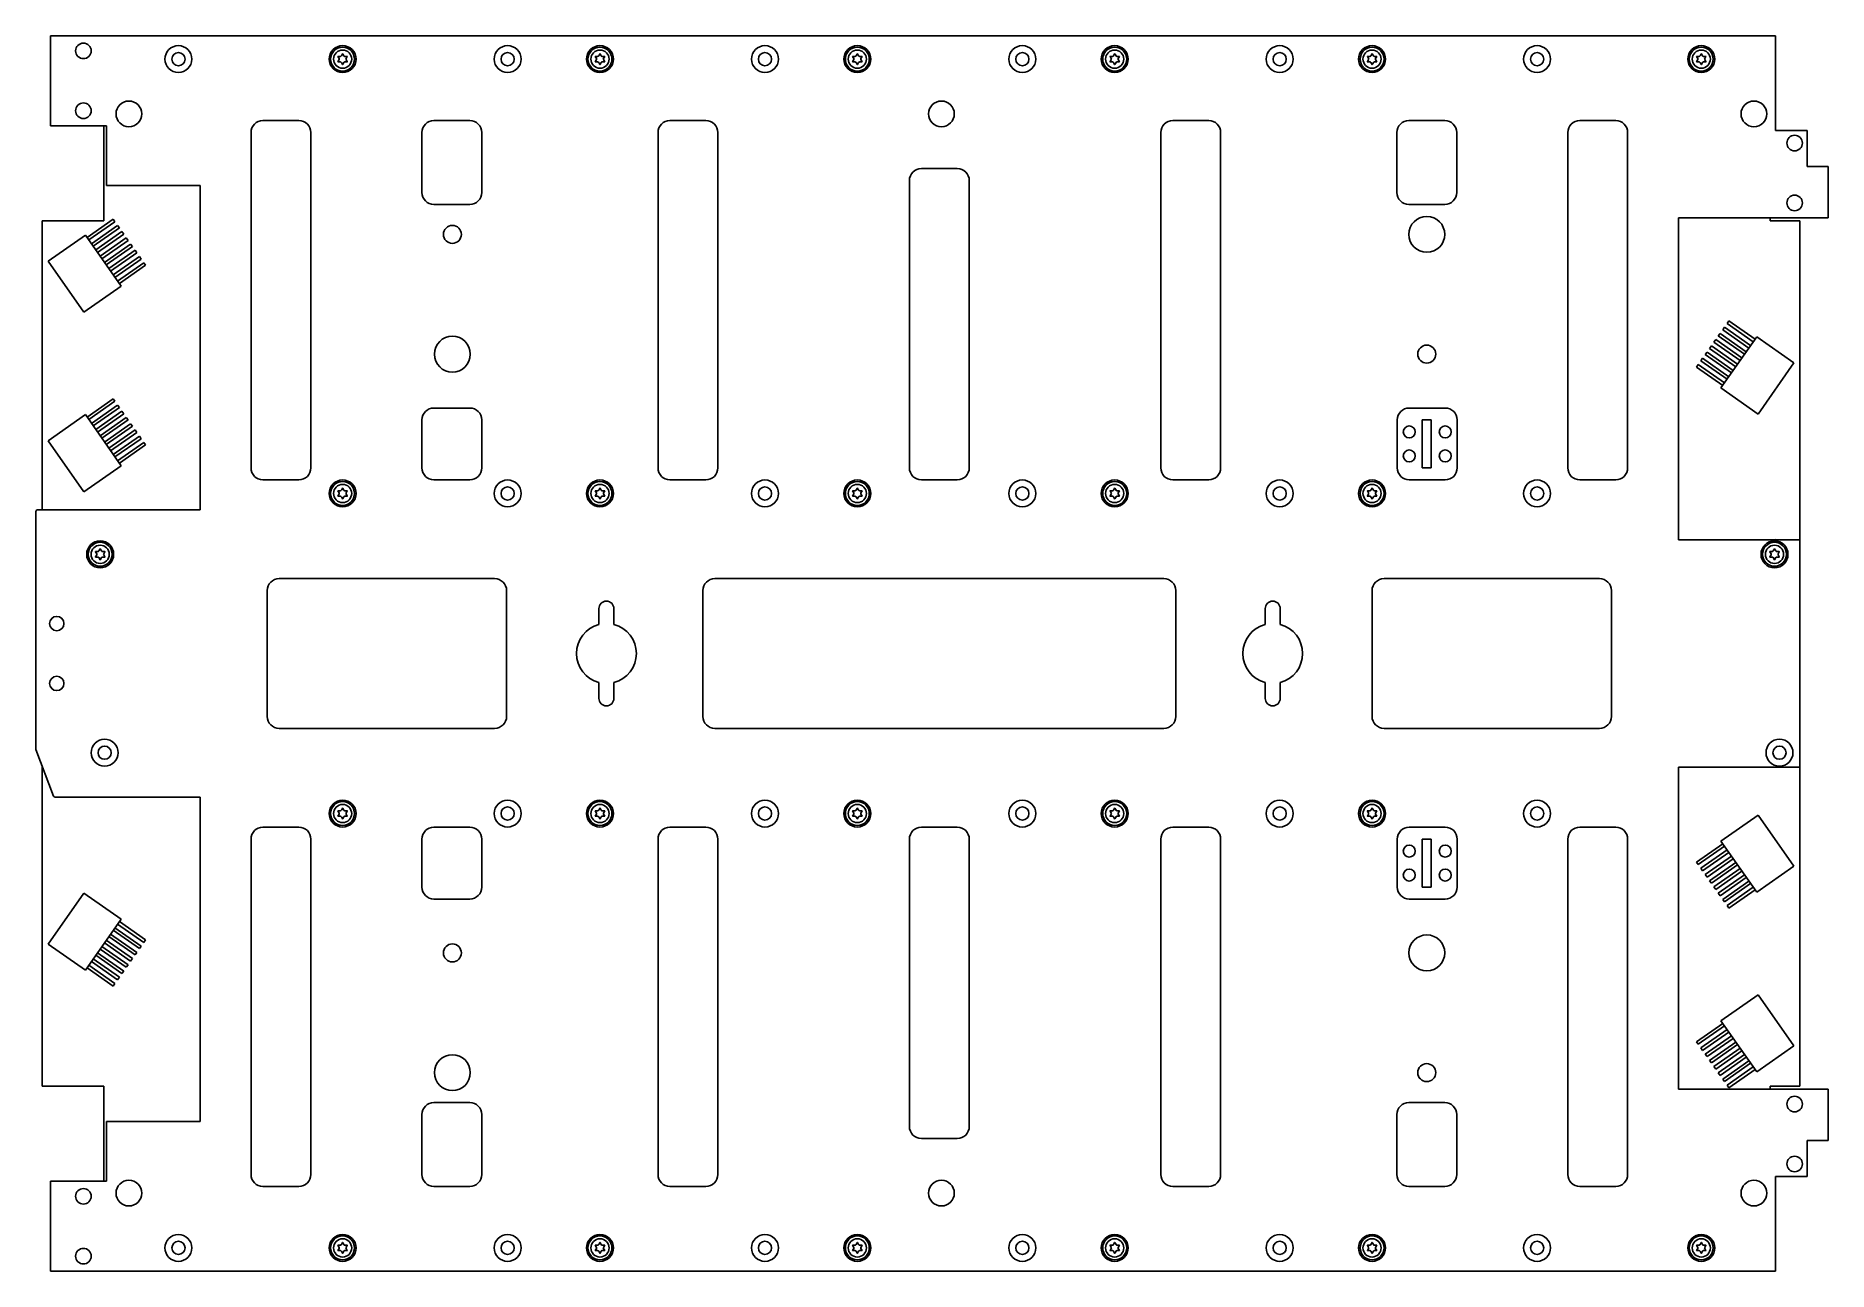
# Model space of a CAD drawing. Header units: millimetres. Extents: x -151 to 148, y -103 to 103.
import ezdxf

# ---------------------------------------------------------------- set-up
doc = ezdxf.new("R2010")
doc.units = ezdxf.units.MM

msp = doc.modelspace()

# ---------------------------------------------------------------- linework, layer by layer
at = {"color": 7, "linetype": 'Continuous', "lineweight": 25}
for p, q in [((-148.5, 88.15), (-148.5, 103.15)), ((-148.5, 103.15), (139.7, 103.15)), ((-139.61, 103.15), (-139.61, 103.15)), ((-139.61, 103.15), (138.79, 103.15)), ((138.79, 103.15), (138.79, 103.15)), ((139.7, 103.15), (139.7, 87.35)), ((-100.48, 99.7), (-100.28, 99.36)), ((-100.28, 99.18), (-100.48, 98.84)), ((-100.07, 99.73), (-100.47, 99.73)), ((-99.71, 100.17), (-99.91, 99.82)), ((-99.48, 99.82), (-99.68, 100.17)), ((-98.93, 99.73), (-99.33, 99.73)), ((-99.11, 99.36), (-98.91, 99.7)), ((-98.91, 98.84), (-99.11, 99.18)), ((-57.48, 99.7), (-57.28, 99.36)), ((-57.28, 99.18), (-57.48, 98.84)), ((-57.07, 99.73), (-57.47, 99.73)), ((-56.71, 100.17), (-56.91, 99.82)), ((-56.48, 99.82), (-56.68, 100.17)), ((-55.93, 99.73), (-56.33, 99.73)), ((-56.11, 99.36), (-55.91, 99.7)), ((-55.91, 98.84), (-56.11, 99.18)), ((-14.48, 99.7), (-14.28, 99.36)), ((-14.28, 99.18), (-14.48, 98.84)), ((-14.07, 99.73), (-14.47, 99.73)), ((-13.71, 100.17), (-13.91, 99.82)), ((-13.48, 99.82), (-13.68, 100.17)), ((-12.93, 99.73), (-13.33, 99.73)), ((-13.11, 99.36), (-12.91, 99.7)), ((-12.91, 98.84), (-13.11, 99.18)), ((28.52, 99.7), (28.72, 99.36)), ((28.72, 99.18), (28.52, 98.84)), ((28.93, 99.73), (28.53, 99.73)), ((29.29, 100.17), (29.09, 99.82)), ((29.52, 99.82), (29.32, 100.17)), ((30.07, 99.73), (29.67, 99.73)), ((29.89, 99.36), (30.09, 99.7)), ((30.09, 98.84), (29.89, 99.18)), ((71.52, 99.7), (71.72, 99.36)), ((71.72, 99.18), (71.52, 98.84)), ((71.93, 99.73), (71.53, 99.73)), ((72.29, 100.17), (72.09, 99.82)), ((72.52, 99.82), (72.32, 100.17)), ((73.07, 99.73), (72.67, 99.73)), ((72.89, 99.36), (73.09, 99.7)), ((73.09, 98.84), (72.89, 99.18)), ((126.52, 99.7), (126.72, 99.36)), ((126.72, 99.18), (126.52, 98.84)), ((126.93, 99.73), (126.53, 99.73)), ((127.29, 100.17), (127.09, 99.82)), ((127.52, 99.82), (127.32, 100.17)), ((128.07, 99.73), (127.67, 99.73)), ((127.89, 99.36), (128.09, 99.7)), ((128.09, 98.84), (127.89, 99.18)), ((-100.47, 98.81), (-100.07, 98.81)), ((-99.91, 98.72), (-99.71, 98.37)), ((-99.68, 98.37), (-99.48, 98.72)), ((-99.33, 98.81), (-98.93, 98.81)), ((-57.47, 98.81), (-57.07, 98.81)), ((-56.91, 98.72), (-56.71, 98.37)), ((-56.68, 98.37), (-56.48, 98.72)), ((-56.33, 98.81), (-55.93, 98.81)), ((-14.47, 98.81), (-14.07, 98.81)), ((-13.91, 98.72), (-13.71, 98.37)), ((-13.68, 98.37), (-13.48, 98.72)), ((-13.33, 98.81), (-12.93, 98.81)), ((28.53, 98.81), (28.93, 98.81)), ((29.09, 98.72), (29.29, 98.37)), ((29.32, 98.37), (29.52, 98.72)), ((29.67, 98.81), (30.07, 98.81)), ((71.53, 98.81), (71.93, 98.81)), ((72.09, 98.72), (72.29, 98.37)), ((72.32, 98.37), (72.52, 98.72)), ((72.67, 98.81), (73.07, 98.81)), ((126.53, 98.81), (126.93, 98.81)), ((127.09, 98.72), (127.29, 98.37)), ((127.32, 98.37), (127.52, 98.72)), ((127.67, 98.81), (128.07, 98.81)), ((-139.16, 88.15), (-148.5, 88.15)), ((-139.61, 72.25), (-139.61, 88.15)), ((-139.16, 78.15), (-139.16, 88.15)), ((-115, 87), (-115, 31)), ((-107, 89), (-113, 89)), ((-105, 31), (-105, 87)), ((-86.44, 87), (-86.44, 77)), ((-78.44, 89), (-84.44, 89)), ((-76.44, 77), (-76.44, 87)), ((-47, 31), (-47, 87)), ((-45, 89), (-39, 89)), ((-37, 87), (-37, 31)), ((37, 87), (37, 31)), ((45, 89), (39, 89)), ((47, 31), (47, 87)), ((76.44, 77), (76.44, 87)), ((78.44, 89), (84.44, 89)), ((86.44, 87), (86.44, 77)), ((105, 31), (105, 87)), ((107, 89), (113, 89)), ((115, 87), (115, 31)), ((139.7, 87.35), (145, 87.35)), ((145, 87.35), (145, 81.35)), ((3, 81), (-3, 81)), ((145, 81.35), (148.5, 81.35)), ((148.5, 72.75), (148.5, 81.35)), ((-123.5, 78.15), (-139.16, 78.15)), ((-123.5, 24), (-123.5, 78.15)), ((-5, 79), (-5, 31)), ((5, 31), (5, 79)), ((-84.44, 75), (-78.44, 75)), ((84.44, 75), (78.44, 75)), ((-149.91, 24), (-149.91, 72.25)), ((-149.91, 72.25), (-139.61, 72.25)), ((-138.02, 72.54), (-142.4, 69.48)), ((-142.1, 69.06), (-137.73, 72.12)), ((-137.73, 72.12), (-138.02, 72.54)), ((123.5, 72.75), (148.5, 72.75)), ((123.5, 19), (123.5, 72.75)), ((138.79, 72.75), (138.79, 72.25)), ((138.79, 72.25), (143.79, 72.25)), ((143.79, 72.25), (143.79, -72.25)), ((-148.91, 65.53), (-142.68, 69.89)), ((-142.68, 69.89), (-136.71, 61.36)), ((-137.29, 71.5), (-141.67, 68.44)), ((-141.37, 68.02), (-137, 71.08)), ((-136.56, 70.46), (-140.94, 67.4)), ((-140.64, 66.98), (-136.27, 70.04)), ((-135.84, 69.42), (-140.21, 66.36)), ((-139.92, 65.94), (-135.54, 69)), ((-137, 71.08), (-137.29, 71.5)), ((-136.27, 70.04), (-136.56, 70.46)), ((-135.54, 69), (-135.84, 69.42)), ((-135.11, 68.38), (-139.48, 65.32)), ((-139.19, 64.9), (-134.81, 67.96)), ((-134.38, 67.34), (-138.75, 64.28)), ((-138.46, 63.86), (-134.09, 66.92)), ((-133.65, 66.3), (-138.02, 63.23)), ((-134.81, 67.96), (-135.11, 68.38)), ((-134.09, 66.92), (-134.38, 67.34)), ((-133.36, 65.88), (-133.65, 66.3)), ((-142.94, 57), (-148.91, 65.53)), ((-137.73, 62.82), (-133.36, 65.88)), ((-132.92, 65.26), (-137.3, 62.19)), ((-137, 61.78), (-132.63, 64.84)), ((-132.63, 64.84), (-132.92, 65.26)), ((-136.71, 61.36), (-142.94, 57)), ((131.17, 54.5), (130.88, 54.08)), ((130.88, 54.08), (135.25, 51.02)), ((135.55, 51.44), (131.17, 54.5)), ((131.9, 55.54), (131.61, 55.12)), ((131.61, 55.12), (135.98, 52.06)), ((136.28, 52.48), (131.9, 55.54)), ((128.99, 51.38), (128.69, 50.96)), ((128.69, 50.96), (133.07, 47.9)), ((133.36, 48.32), (128.99, 51.38)), ((129.72, 52.42), (129.42, 52)), ((129.42, 52), (133.8, 48.94)), ((134.09, 49.36), (129.72, 52.42)), ((130.44, 53.46), (130.15, 53.04)), ((130.15, 53.04), (134.52, 49.98)), ((134.82, 50.4), (130.44, 53.46)), ((130.59, 44.36), (136.56, 52.89)), ((136.56, 52.89), (142.79, 48.53)), ((126.8, 48.26), (126.51, 47.84)), ((131.18, 45.19), (126.8, 48.26)), ((127.53, 49.3), (127.24, 48.88)), ((127.24, 48.88), (131.61, 45.82)), ((131.9, 46.23), (127.53, 49.3)), ((128.26, 50.34), (127.97, 49.92)), ((127.97, 49.92), (132.34, 46.86)), ((132.63, 47.28), (128.26, 50.34)), ((142.79, 48.53), (136.82, 40)), ((126.51, 47.84), (130.88, 44.78)), ((-138.02, 42.54), (-142.4, 39.48)), ((-142.1, 39.06), (-137.73, 42.12)), ((-137.73, 42.12), (-138.02, 42.54)), ((136.82, 40), (130.59, 44.36)), ((-148.91, 35.53), (-142.68, 39.89)), ((-142.68, 39.89), (-136.71, 31.36)), ((-137.29, 41.5), (-141.67, 38.44)), ((-141.37, 38.02), (-137, 41.08)), ((-136.56, 40.46), (-140.94, 37.4)), ((-140.64, 36.98), (-136.27, 40.04)), ((-135.84, 39.42), (-140.21, 36.36)), ((-139.92, 35.94), (-135.54, 39)), ((-137, 41.08), (-137.29, 41.5)), ((-136.27, 40.04), (-136.56, 40.46)), ((-135.54, 39), (-135.84, 39.42)), ((-86.44, 31), (-86.44, 39)), ((-84.44, 41), (-78.44, 41)), ((-76.44, 39), (-76.44, 31)), ((76.52, 31), (76.52, 39)), ((78.52, 41), (84.52, 41)), ((80.69, 39), (80.69, 31)), ((82.19, 39), (80.69, 39)), ((82.19, 31), (82.19, 39)), ((86.52, 39), (86.52, 31)), ((-135.11, 38.38), (-139.48, 35.32)), ((-139.19, 34.9), (-134.81, 37.96)), ((-134.38, 37.34), (-138.75, 34.28)), ((-138.46, 33.86), (-134.09, 36.92)), ((-133.65, 36.3), (-138.02, 33.23)), ((-134.81, 37.96), (-135.11, 38.38)), ((-134.09, 36.92), (-134.38, 37.34)), ((-133.36, 35.88), (-133.65, 36.3)), ((-142.94, 27), (-148.91, 35.53)), ((-137.73, 32.82), (-133.36, 35.88)), ((-132.92, 35.26), (-137.3, 32.19)), ((-137, 31.78), (-132.63, 34.84)), ((-132.63, 34.84), (-132.92, 35.26)), ((-136.71, 31.36), (-142.94, 27)), ((82.19, 31), (80.69, 31)), ((-113, 29), (-107, 29)), ((-100.48, 27.16), (-100.28, 26.82)), ((-100.07, 27.19), (-100.47, 27.19)), ((-99.71, 27.63), (-99.91, 27.28)), ((-99.48, 27.28), (-99.68, 27.63)), ((-98.93, 27.19), (-99.33, 27.19)), ((-99.11, 26.82), (-98.91, 27.16)), ((-78.44, 29), (-84.44, 29)), ((-57.48, 27.16), (-57.28, 26.82)), ((-57.07, 27.19), (-57.47, 27.19)), ((-56.71, 27.63), (-56.91, 27.28)), ((-56.48, 27.28), (-56.68, 27.63)), ((-55.93, 27.19), (-56.33, 27.19)), ((-56.11, 26.82), (-55.91, 27.16)), ((-39, 29), (-45, 29)), ((-14.48, 27.16), (-14.28, 26.82)), ((-14.07, 27.19), (-14.47, 27.19)), ((-13.71, 27.63), (-13.91, 27.28)), ((-13.48, 27.28), (-13.68, 27.63)), ((-12.93, 27.19), (-13.33, 27.19)), ((-13.11, 26.82), (-12.91, 27.16)), ((-3, 29), (3, 29)), ((28.52, 27.16), (28.72, 26.82)), ((28.93, 27.19), (28.53, 27.19)), ((29.29, 27.63), (29.09, 27.28)), ((29.52, 27.28), (29.32, 27.63)), ((30.07, 27.19), (29.67, 27.19)), ((29.89, 26.82), (30.09, 27.16)), ((39, 29), (45, 29)), ((71.52, 27.16), (71.72, 26.82)), ((71.93, 27.19), (71.53, 27.19)), ((72.29, 27.63), (72.09, 27.28)), ((72.52, 27.28), (72.32, 27.63)), ((73.07, 27.19), (72.67, 27.19)), ((72.89, 26.82), (73.09, 27.16)), ((84.52, 29), (78.52, 29)), ((113, 29), (107, 29)), ((-150.65, 24), (-123.5, 24)), ((-100.28, 26.64), (-100.48, 26.3)), ((-100.47, 26.27), (-100.07, 26.27)), ((-99.91, 26.18), (-99.71, 25.83)), ((-99.68, 25.83), (-99.48, 26.18)), ((-99.33, 26.27), (-98.93, 26.27)), ((-98.91, 26.3), (-99.11, 26.64)), ((-57.28, 26.64), (-57.48, 26.3)), ((-57.47, 26.27), (-57.07, 26.27)), ((-56.91, 26.18), (-56.71, 25.83)), ((-56.68, 25.83), (-56.48, 26.18)), ((-56.33, 26.27), (-55.93, 26.27)), ((-55.91, 26.3), (-56.11, 26.64)), ((-14.28, 26.64), (-14.48, 26.3)), ((-14.47, 26.27), (-14.07, 26.27)), ((-13.91, 26.18), (-13.71, 25.83)), ((-13.68, 25.83), (-13.48, 26.18)), ((-13.33, 26.27), (-12.93, 26.27)), ((-12.91, 26.3), (-13.11, 26.64)), ((28.72, 26.64), (28.52, 26.3)), ((28.53, 26.27), (28.93, 26.27)), ((29.09, 26.18), (29.29, 25.83)), ((29.32, 25.83), (29.52, 26.18)), ((29.67, 26.27), (30.07, 26.27)), ((30.09, 26.3), (29.89, 26.64)), ((71.72, 26.64), (71.52, 26.3)), ((71.53, 26.27), (71.93, 26.27)), ((72.09, 26.18), (72.29, 25.83)), ((72.32, 25.83), (72.52, 26.18)), ((72.67, 26.27), (73.07, 26.27)), ((73.09, 26.3), (72.89, 26.64)), ((-150.95, 23.7), (-150.95, -15.95)), ((143.79, 19), (123.5, 19)), ((-140.98, 17), (-140.78, 16.66)), ((-140.78, 16.48), (-140.98, 16.14)), ((-140.57, 17.03), (-140.97, 17.03)), ((-140.97, 16.11), (-140.57, 16.11)), ((-140.21, 17.47), (-140.41, 17.12)), ((-140.41, 16.02), (-140.21, 15.67)), ((-139.98, 17.12), (-140.18, 17.47)), ((-140.18, 15.67), (-139.98, 16.02)), ((-139.43, 17.03), (-139.83, 17.03)), ((-139.83, 16.11), (-139.43, 16.11)), ((-139.61, 16.66), (-139.41, 17)), ((-139.41, 16.14), (-139.61, 16.48)), ((138.76, 17), (138.96, 16.66)), ((138.96, 16.48), (138.76, 16.14)), ((139.17, 17.03), (138.77, 17.03)), ((138.77, 16.11), (139.17, 16.11)), ((139.53, 17.47), (139.33, 17.12)), ((139.33, 16.02), (139.53, 15.67)), ((139.76, 17.12), (139.56, 17.47)), ((139.56, 15.67), (139.76, 16.02)), ((140.31, 17.03), (139.91, 17.03)), ((139.91, 16.11), (140.31, 16.11)), ((140.13, 16.66), (140.33, 17)), ((140.33, 16.14), (140.13, 16.48)), ((-110.3, 12.5), (-74.3, 12.5)), ((-37.5, 12.5), (37.5, 12.5)), ((110.3, 12.5), (74.3, 12.5)), ((-112.3, -10.5), (-112.3, 10.5)), ((-72.3, 10.5), (-72.3, -10.5)), ((-39.5, -10.5), (-39.5, 10.5)), ((39.5, 10.5), (39.5, -10.5)), ((72.3, 10.5), (72.3, -10.5)), ((112.3, -10.5), (112.3, 10.5)), ((-56.88, 7.5), (-56.88, 4.84)), ((-54.38, 7.5), (-54.38, 4.84)), ((54.45, 7.5), (54.45, 4.84)), ((56.95, 7.5), (56.95, 4.84)), ((-56.88, -7.5), (-56.88, -4.84)), ((-54.38, -7.5), (-54.38, -4.84)), ((54.45, -7.5), (54.45, -4.84)), ((56.95, -7.5), (56.95, -4.84)), ((-74.3, -12.5), (-110.3, -12.5)), ((37.5, -12.5), (-37.5, -12.5)), ((74.3, -12.5), (110.3, -12.5)), ((-150.93, -16.05), (-148.02, -23.81)), ((-149.91, -72.25), (-149.91, -18.77)), ((143.79, -19), (123.5, -19)), ((123.5, -19), (123.5, -72.75)), ((-147.74, -24), (-123.5, -24)), ((-123.5, -24), (-123.5, -78.15)), ((-100.48, -26.3), (-100.28, -26.64)), ((-100.28, -26.82), (-100.48, -27.16)), ((-100.07, -26.27), (-100.47, -26.27)), ((-99.71, -25.83), (-99.91, -26.18)), ((-99.48, -26.18), (-99.68, -25.83)), ((-98.93, -26.27), (-99.33, -26.27)), ((-99.11, -26.64), (-98.91, -26.3)), ((-98.91, -27.16), (-99.11, -26.82)), ((-57.48, -26.3), (-57.28, -26.64)), ((-57.28, -26.82), (-57.48, -27.16)), ((-57.07, -26.27), (-57.47, -26.27)), ((-56.71, -25.83), (-56.91, -26.18)), ((-56.48, -26.18), (-56.68, -25.83)), ((-55.93, -26.27), (-56.33, -26.27)), ((-56.11, -26.64), (-55.91, -26.3)), ((-55.91, -27.16), (-56.11, -26.82)), ((-14.48, -26.3), (-14.28, -26.64)), ((-14.28, -26.82), (-14.48, -27.16)), ((-14.07, -26.27), (-14.47, -26.27)), ((-13.71, -25.83), (-13.91, -26.18)), ((-13.48, -26.18), (-13.68, -25.83)), ((-12.93, -26.27), (-13.33, -26.27)), ((-13.11, -26.64), (-12.91, -26.3)), ((-12.91, -27.16), (-13.11, -26.82)), ((28.52, -26.3), (28.72, -26.64)), ((28.72, -26.82), (28.52, -27.16)), ((28.93, -26.27), (28.53, -26.27)), ((29.29, -25.83), (29.09, -26.18)), ((29.52, -26.18), (29.32, -25.83)), ((30.07, -26.27), (29.67, -26.27)), ((29.89, -26.64), (30.09, -26.3)), ((30.09, -27.16), (29.89, -26.82)), ((71.52, -26.3), (71.72, -26.64)), ((71.72, -26.82), (71.52, -27.16)), ((71.93, -26.27), (71.53, -26.27)), ((72.29, -25.83), (72.09, -26.18)), ((72.52, -26.18), (72.32, -25.83)), ((73.07, -26.27), (72.67, -26.27)), ((72.89, -26.64), (73.09, -26.3)), ((73.09, -27.16), (72.89, -26.82)), ((-113, -29), (-107, -29)), ((-100.47, -27.19), (-100.07, -27.19)), ((-99.91, -27.28), (-99.71, -27.63)), ((-99.68, -27.63), (-99.48, -27.28)), ((-99.33, -27.19), (-98.93, -27.19)), ((-78.44, -29), (-84.44, -29)), ((-57.47, -27.19), (-57.07, -27.19)), ((-56.91, -27.28), (-56.71, -27.63)), ((-56.68, -27.63), (-56.48, -27.28)), ((-56.33, -27.19), (-55.93, -27.19)), ((-39, -29), (-45, -29)), ((-14.47, -27.19), (-14.07, -27.19)), ((-13.91, -27.28), (-13.71, -27.63)), ((-13.68, -27.63), (-13.48, -27.28)), ((-13.33, -27.19), (-12.93, -27.19)), ((-3, -29), (3, -29)), ((28.53, -27.19), (28.93, -27.19)), ((29.09, -27.28), (29.29, -27.63)), ((29.32, -27.63), (29.52, -27.28)), ((29.67, -27.19), (30.07, -27.19)), ((39, -29), (45, -29)), ((71.53, -27.19), (71.93, -27.19)), ((72.09, -27.28), (72.29, -27.63)), ((72.32, -27.63), (72.52, -27.28)), ((72.67, -27.19), (73.07, -27.19)), ((84.52, -29), (78.52, -29)), ((113, -29), (107, -29)), ((130.59, -31.36), (136.82, -27)), ((136.82, -27), (142.79, -35.52)), ((-115, -87), (-115, -31)), ((-105, -31), (-105, -87)), ((-86.44, -31), (-86.44, -39)), ((-76.44, -39), (-76.44, -31)), ((-47, -31), (-47, -87)), ((-37, -87), (-37, -31)), ((-5, -79), (-5, -31)), ((5, -31), (5, -79)), ((37, -87), (37, -31)), ((47, -31), (47, -87)), ((76.52, -31), (76.52, -39)), ((80.69, -31), (80.69, -39)), ((80.69, -31), (82.19, -31)), ((82.19, -39), (82.19, -31)), ((86.52, -39), (86.52, -31)), ((105, -31), (105, -87)), ((115, -87), (115, -31)), ((130.88, -31.77), (126.51, -34.83)), ((126.8, -35.25), (131.18, -32.19)), ((131.61, -32.81), (127.24, -35.87)), ((136.56, -39.88), (130.59, -31.36)), ((126.51, -34.83), (126.8, -35.25)), ((127.24, -35.87), (127.53, -36.29)), ((127.53, -36.29), (131.9, -33.23)), ((132.34, -33.85), (127.97, -36.91)), ((128.26, -37.33), (132.63, -34.27)), ((133.07, -34.89), (128.69, -37.95)), ((128.99, -38.37), (133.36, -35.31)), ((133.8, -35.93), (129.42, -38.99)), ((142.79, -35.52), (136.56, -39.88)), ((127.97, -36.91), (128.26, -37.33)), ((128.69, -37.95), (128.99, -38.37)), ((129.72, -39.41), (134.09, -36.35)), ((134.52, -36.97), (130.15, -40.03)), ((130.44, -40.45), (134.82, -37.39)), ((135.25, -38.01), (130.88, -41.07)), ((131.17, -41.49), (135.55, -38.43)), ((-148.91, -48.52), (-142.94, -40)), ((-142.94, -40), (-136.71, -44.36)), ((-84.44, -41), (-78.44, -41)), ((78.52, -41), (84.52, -41)), ((80.69, -39), (82.19, -39)), ((129.42, -38.99), (129.72, -39.41)), ((130.15, -40.03), (130.44, -40.45)), ((130.88, -41.07), (131.17, -41.49)), ((135.98, -39.05), (131.61, -42.11)), ((131.9, -42.53), (136.28, -39.47)), ((-136.71, -44.36), (-142.68, -52.88)), ((-132.63, -47.83), (-137, -44.77)), ((131.61, -42.11), (131.9, -42.53)), ((-134.81, -50.95), (-139.19, -47.89)), ((-138.75, -47.27), (-134.38, -50.33)), ((-134.09, -49.91), (-138.46, -46.85)), ((-138.02, -46.23), (-133.65, -49.29)), ((-133.36, -48.87), (-137.73, -45.81)), ((-137.3, -45.19), (-132.92, -48.25)), ((-132.92, -48.25), (-132.63, -47.83)), ((-142.68, -52.88), (-148.91, -48.52)), ((-140.94, -50.39), (-136.56, -53.45)), ((-136.27, -53.03), (-140.64, -49.97)), ((-140.21, -49.35), (-135.84, -52.41)), ((-135.54, -51.99), (-139.92, -48.93)), ((-139.48, -48.31), (-135.11, -51.37)), ((-134.38, -50.33), (-134.09, -49.91)), ((-133.65, -49.29), (-133.36, -48.87)), ((-142.4, -52.47), (-138.02, -55.53)), ((-137.73, -55.11), (-142.1, -52.05)), ((-141.67, -51.43), (-137.29, -54.49)), ((-137, -54.07), (-141.37, -51.01)), ((-136.56, -53.45), (-136.27, -53.03)), ((-135.84, -52.41), (-135.54, -51.99)), ((-135.11, -51.37), (-134.81, -50.95)), ((-138.02, -55.53), (-137.73, -55.11)), ((-137.29, -54.49), (-137, -54.07)), ((130.59, -61.36), (136.82, -57)), ((136.82, -57), (142.79, -65.52)), ((130.88, -61.77), (126.51, -64.83)), ((126.8, -65.25), (131.18, -62.19)), ((131.61, -62.81), (127.24, -65.87)), ((136.56, -69.88), (130.59, -61.36)), ((126.51, -64.83), (126.8, -65.25)), ((127.24, -65.87), (127.53, -66.29)), ((127.53, -66.29), (131.9, -63.23)), ((132.34, -63.85), (127.97, -66.91)), ((128.26, -67.33), (132.63, -64.27)), ((133.07, -64.89), (128.69, -67.95)), ((128.99, -68.37), (133.36, -65.31)), ((142.79, -65.52), (136.56, -69.88)), ((127.97, -66.91), (128.26, -67.33)), ((128.69, -67.95), (128.99, -68.37)), ((133.8, -65.93), (129.42, -68.99)), ((129.72, -69.41), (134.09, -66.35)), ((134.52, -66.97), (130.15, -70.03)), ((130.44, -70.45), (134.82, -67.39)), ((135.25, -68.01), (130.88, -71.07)), ((131.17, -71.49), (135.55, -68.43)), ((129.42, -68.99), (129.72, -69.41)), ((130.15, -70.03), (130.44, -70.45)), ((130.88, -71.07), (131.17, -71.49)), ((135.98, -69.05), (131.61, -72.11)), ((131.9, -72.53), (136.28, -69.47)), ((-149.91, -72.25), (-139.61, -72.25)), ((-139.61, -72.25), (-139.61, -88.15)), ((123.5, -72.75), (148.5, -72.75)), ((131.61, -72.11), (131.9, -72.53)), ((138.79, -72.25), (143.79, -72.25)), ((138.79, -72.75), (138.79, -72.25)), ((148.5, -81.35), (148.5, -72.75)), ((-86.44, -87), (-86.44, -77)), ((-84.44, -75), (-78.44, -75)), ((-76.44, -77), (-76.44, -87)), ((76.44, -77), (76.44, -87)), ((84.44, -75), (78.44, -75)), ((86.44, -87), (86.44, -77)), ((-139.16, -78.15), (-139.16, -88.15)), ((-123.5, -78.15), (-139.16, -78.15)), ((3, -81), (-3, -81)), ((145, -81.35), (148.5, -81.35)), ((145, -87.35), (145, -81.35)), ((-148.5, -103.15), (-148.5, -88.15)), ((-139.16, -88.15), (-148.5, -88.15)), ((-107, -89), (-113, -89)), ((-78.44, -89), (-84.44, -89)), ((-45, -89), (-39, -89)), ((45, -89), (39, -89)), ((78.44, -89), (84.44, -89)), ((107, -89), (113, -89)), ((139.7, -87.35), (145, -87.35)), ((139.7, -103.15), (139.7, -87.35)), ((-100.07, -98.81), (-100.47, -98.81)), ((-99.71, -98.37), (-99.91, -98.72)), ((-99.48, -98.72), (-99.68, -98.37)), ((-98.93, -98.81), (-99.33, -98.81)), ((-57.07, -98.81), (-57.47, -98.81)), ((-56.71, -98.37), (-56.91, -98.72)), ((-56.48, -98.72), (-56.68, -98.37)), ((-55.93, -98.81), (-56.33, -98.81)), ((-14.07, -98.81), (-14.47, -98.81)), ((-13.71, -98.37), (-13.91, -98.72)), ((-13.48, -98.72), (-13.68, -98.37)), ((-12.93, -98.81), (-13.33, -98.81)), ((28.93, -98.81), (28.53, -98.81)), ((29.29, -98.37), (29.09, -98.72)), ((29.52, -98.72), (29.32, -98.37)), ((30.07, -98.81), (29.67, -98.81)), ((71.93, -98.81), (71.53, -98.81)), ((72.29, -98.37), (72.09, -98.72)), ((72.52, -98.72), (72.32, -98.37)), ((73.07, -98.81), (72.67, -98.81)), ((126.93, -98.81), (126.53, -98.81)), ((127.29, -98.37), (127.09, -98.72)), ((127.52, -98.72), (127.32, -98.37)), ((128.07, -98.81), (127.67, -98.81)), ((-100.48, -98.84), (-100.28, -99.18)), ((-100.28, -99.36), (-100.48, -99.7)), ((-100.47, -99.73), (-100.07, -99.73)), ((-99.91, -99.82), (-99.71, -100.17)), ((-99.68, -100.17), (-99.48, -99.82)), ((-99.33, -99.73), (-98.93, -99.73)), ((-99.11, -99.18), (-98.91, -98.84)), ((-98.91, -99.7), (-99.11, -99.36)), ((-57.48, -98.84), (-57.28, -99.18)), ((-57.28, -99.36), (-57.48, -99.7)), ((-57.47, -99.73), (-57.07, -99.73)), ((-56.91, -99.82), (-56.71, -100.17)), ((-56.68, -100.17), (-56.48, -99.82)), ((-56.33, -99.73), (-55.93, -99.73)), ((-56.11, -99.18), (-55.91, -98.84)), ((-55.91, -99.7), (-56.11, -99.36)), ((-14.48, -98.84), (-14.28, -99.18)), ((-14.28, -99.36), (-14.48, -99.7)), ((-14.47, -99.73), (-14.07, -99.73)), ((-13.91, -99.82), (-13.71, -100.17)), ((-13.68, -100.17), (-13.48, -99.82)), ((-13.33, -99.73), (-12.93, -99.73)), ((-13.11, -99.18), (-12.91, -98.84)), ((-12.91, -99.7), (-13.11, -99.36)), ((28.52, -98.84), (28.72, -99.18)), ((28.72, -99.36), (28.52, -99.7)), ((28.53, -99.73), (28.93, -99.73)), ((29.09, -99.82), (29.29, -100.17)), ((29.32, -100.17), (29.52, -99.82)), ((29.67, -99.73), (30.07, -99.73)), ((29.89, -99.18), (30.09, -98.84)), ((30.09, -99.7), (29.89, -99.36)), ((71.52, -98.84), (71.72, -99.18)), ((71.72, -99.36), (71.52, -99.7)), ((71.53, -99.73), (71.93, -99.73)), ((72.09, -99.82), (72.29, -100.17)), ((72.32, -100.17), (72.52, -99.82)), ((72.67, -99.73), (73.07, -99.73)), ((72.89, -99.18), (73.09, -98.84)), ((73.09, -99.7), (72.89, -99.36)), ((126.52, -98.84), (126.72, -99.18)), ((126.72, -99.36), (126.52, -99.7)), ((126.53, -99.73), (126.93, -99.73)), ((127.09, -99.82), (127.29, -100.17)), ((127.32, -100.17), (127.52, -99.82)), ((127.67, -99.73), (128.07, -99.73)), ((127.89, -99.18), (128.09, -98.84)), ((128.09, -99.7), (127.89, -99.36)), ((-148.5, -103.15), (139.7, -103.15))]:
    msp.add_line(p, q, dxfattribs=at)
at = {"color": 7, "linetype": 'Continuous', "lineweight": 25, "flags": 128}
msp.add_lwpolyline([(138.9, 19), (139.69, 19.06), (140.07, 19)], dxfattribs=at)
at = {"color": 7, "linetype": 'Continuous', "lineweight": 25}
for centre, radius in [((-143, 100.65), 1.3), ((-127.13, 99.27), 2.25), ((-127.13, 99.27), 1.1), ((-99.7, 99.27), 2.25), ((-99.7, 99.27), 2), ((-99.7, 99.27), 1.52), ((-72.13, 99.27), 2.25), ((-72.13, 99.27), 1.1), ((-56.7, 99.27), 2.25), ((-56.7, 99.27), 2), ((-56.7, 99.27), 1.52), ((-29.13, 99.27), 2.25), ((-29.13, 99.27), 1.1), ((-13.7, 99.27), 2.25), ((-13.7, 99.27), 2), ((-13.7, 99.27), 1.52), ((13.87, 99.27), 2.25), ((13.87, 99.27), 1.1), ((29.3, 99.27), 2.25), ((29.3, 99.27), 2), ((29.3, 99.27), 1.52), ((56.87, 99.27), 2.25), ((56.87, 99.27), 1.1), ((72.3, 99.27), 2.25), ((72.3, 99.27), 2), ((72.3, 99.27), 1.52), ((99.87, 99.27), 2.25), ((99.87, 99.27), 1.1), ((127.3, 99.27), 2.25), ((127.3, 99.27), 2), ((127.3, 99.27), 1.52), ((-143, 90.65), 1.3), ((-135.4, 90.12), 2.15), ((0.35, 90.12), 2.15), ((136.1, 90.12), 2.15), ((142.9, 85.25), 1.3), ((142.9, 75.25), 1.3), ((81.44, 70), 3), ((-81.36, 70), 1.5), ((-81.36, 50), 3), ((81.44, 50), 1.5), ((78.52, 37), 1), ((84.52, 37), 1), ((78.52, 33), 1), ((84.52, 33), 1), ((-99.7, 26.73), 2.25), ((-99.7, 26.73), 2), ((-99.7, 26.73), 1.52), ((-72.13, 26.73), 2.25), ((-72.13, 26.73), 1.1), ((-56.7, 26.73), 2.25), ((-56.7, 26.73), 2), ((-56.7, 26.73), 1.52), ((-29.13, 26.73), 2.25), ((-29.13, 26.73), 1.1), ((-13.7, 26.73), 2.25), ((-13.7, 26.73), 2), ((-13.7, 26.73), 1.52), ((13.87, 26.73), 2.25), ((13.87, 26.73), 1.1), ((29.3, 26.73), 2.25), ((29.3, 26.73), 2), ((29.3, 26.73), 1.52), ((56.87, 26.73), 2.25), ((56.87, 26.73), 1.1), ((72.3, 26.73), 2.25), ((72.3, 26.73), 2), ((72.3, 26.73), 1.52), ((99.87, 26.73), 2.25), ((99.87, 26.73), 1.1), ((-140.2, 16.57), 2.25), ((-140.2, 16.57), 2), ((-140.2, 16.57), 1.52), ((139.54, 16.57), 2.25), ((139.54, 16.57), 2), ((139.54, 16.57), 1.52), ((-147.45, 5), 1.2), ((-147.45, -5), 1.2), ((-139.46, -16.57), 2.25), ((140.37, -16.57), 2.25), ((-139.46, -16.57), 1.1), ((140.37, -16.57), 1.1), ((-99.7, -26.73), 2.25), ((-99.7, -26.73), 2), ((-99.7, -26.73), 1.52), ((-72.13, -26.73), 2.25), ((-72.13, -26.73), 1.1), ((-56.7, -26.73), 2.25), ((-56.7, -26.73), 2), ((-56.7, -26.73), 1.52), ((-29.13, -26.73), 2.25), ((-29.13, -26.73), 1.1), ((-13.7, -26.73), 2.25), ((-13.7, -26.73), 2), ((-13.7, -26.73), 1.52), ((13.87, -26.73), 2.25), ((13.87, -26.73), 1.1), ((29.3, -26.73), 2.25), ((29.3, -26.73), 2), ((29.3, -26.73), 1.52), ((56.87, -26.73), 2.25), ((56.87, -26.73), 1.1), ((72.3, -26.73), 2.25), ((72.3, -26.73), 2), ((72.3, -26.73), 1.52), ((99.87, -26.73), 2.25), ((99.87, -26.73), 1.1), ((78.52, -33), 1), ((84.52, -33), 1), ((78.52, -37), 1), ((84.52, -37), 1), ((81.44, -50), 3), ((-81.36, -50), 1.5), ((-81.36, -70), 3), ((81.44, -70), 1.5), ((142.9, -75.25), 1.3), ((142.9, -85.25), 1.3), ((-143, -90.65), 1.3), ((-135.4, -90.12), 2.15), ((0.35, -90.12), 2.15), ((136.1, -90.12), 2.15), ((-127.13, -99.27), 2.25), ((-127.13, -99.27), 1.1), ((-99.7, -99.27), 2.25), ((-99.7, -99.27), 2), ((-99.7, -99.27), 1.52), ((-72.13, -99.27), 2.25), ((-72.13, -99.27), 1.1), ((-56.7, -99.27), 2.25), ((-56.7, -99.27), 2), ((-56.7, -99.27), 1.52), ((-29.13, -99.27), 2.25), ((-29.13, -99.27), 1.1), ((-13.7, -99.27), 2.25), ((-13.7, -99.27), 2), ((-13.7, -99.27), 1.52), ((13.87, -99.27), 2.25), ((13.87, -99.27), 1.1), ((29.3, -99.27), 2.25), ((29.3, -99.27), 2), ((29.3, -99.27), 1.52), ((56.87, -99.27), 2.25), ((56.87, -99.27), 1.1), ((72.3, -99.27), 2.25), ((72.3, -99.27), 2), ((72.3, -99.27), 1.52), ((99.87, -99.27), 2.25), ((99.87, -99.27), 1.1), ((127.3, -99.27), 2.25), ((127.3, -99.27), 2), ((127.3, -99.27), 1.52), ((-143, -100.65), 1.3)]:
    msp.add_circle(centre, radius, dxfattribs=at)
for centre, radius, start, end in [((-100.47, 99.71), 0.0181, 90, 210), ((-100.47, 98.83), 0.0181, 150, 270), ((-100.44, 99.27), 0.181, 330, 30), ((-100.07, 99.91), 0.181, 270, 330), ((-99.7, 100.16), 0.0181, 30, 150), ((-99.33, 99.91), 0.181, 210, 270), ((-98.96, 99.27), 0.181, 150, 210), ((-98.93, 99.71), 0.0181, 330, 90), ((-98.93, 98.83), 0.0181, 270, 30), ((-57.47, 99.71), 0.0181, 90, 210), ((-57.47, 98.83), 0.0181, 150, 270), ((-57.44, 99.27), 0.181, 330, 30), ((-57.07, 99.91), 0.181, 270, 330), ((-56.7, 100.16), 0.0181, 30, 150), ((-56.33, 99.91), 0.181, 210, 270), ((-55.96, 99.27), 0.181, 150, 210), ((-55.93, 99.71), 0.0181, 330, 90), ((-55.93, 98.83), 0.0181, 270, 30), ((-14.47, 99.71), 0.0181, 90, 210), ((-14.47, 98.83), 0.0181, 150, 270), ((-14.44, 99.27), 0.181, 330, 30), ((-14.07, 99.91), 0.181, 270, 330), ((-13.7, 100.16), 0.0181, 30, 150), ((-13.33, 99.91), 0.181, 210, 270), ((-12.96, 99.27), 0.181, 150, 210), ((-12.93, 99.71), 0.0181, 330, 90), ((-12.93, 98.83), 0.0181, 270, 30), ((28.53, 99.71), 0.0181, 90, 210), ((28.53, 98.83), 0.0181, 150, 270), ((28.56, 99.27), 0.181, 330, 30), ((28.93, 99.91), 0.181, 270, 330), ((29.3, 100.16), 0.0181, 30, 150), ((29.67, 99.91), 0.181, 210, 270), ((30.04, 99.27), 0.181, 150, 210), ((30.07, 99.71), 0.0181, 330, 90), ((30.07, 98.83), 0.0181, 270, 30), ((71.53, 99.71), 0.0181, 90, 210), ((71.53, 98.83), 0.0181, 150, 270), ((71.56, 99.27), 0.181, 330, 30), ((71.93, 99.91), 0.181, 270, 330), ((72.3, 100.16), 0.0181, 30, 150), ((72.67, 99.91), 0.181, 210, 270), ((73.04, 99.27), 0.181, 150, 210), ((73.07, 99.71), 0.0181, 330, 90), ((73.07, 98.83), 0.0181, 270, 30), ((126.53, 99.71), 0.0181, 90, 210), ((126.53, 98.83), 0.0181, 150, 270), ((126.56, 99.27), 0.181, 330, 30), ((126.93, 99.91), 0.181, 270, 330), ((127.3, 100.16), 0.0181, 30, 150), ((127.67, 99.91), 0.181, 210, 270), ((128.04, 99.27), 0.181, 150, 210), ((128.07, 99.71), 0.0181, 330, 90), ((128.07, 98.83), 0.0181, 270, 30), ((-100.07, 98.63), 0.181, 30, 90), ((-99.7, 98.38), 0.0181, 210, 330), ((-99.33, 98.63), 0.181, 90, 150), ((-57.07, 98.63), 0.181, 30, 90), ((-56.7, 98.38), 0.0181, 210, 330), ((-56.33, 98.63), 0.181, 90, 150), ((-14.07, 98.63), 0.181, 30, 90), ((-13.7, 98.38), 0.0181, 210, 330), ((-13.33, 98.63), 0.181, 90, 150), ((28.93, 98.63), 0.181, 30, 90), ((29.3, 98.38), 0.0181, 210, 330), ((29.67, 98.63), 0.181, 90, 150), ((71.93, 98.63), 0.181, 30, 90), ((72.3, 98.38), 0.0181, 210, 330), ((72.67, 98.63), 0.181, 90, 150), ((126.93, 98.63), 0.181, 30, 90), ((127.3, 98.38), 0.0181, 210, 330), ((127.67, 98.63), 0.181, 90, 150), ((-113, 87), 2, 90, 180), ((-107, 87), 2, 0, 90), ((-84.44, 87), 2, 90, 180), ((-78.44, 87), 2, 0, 90), ((-45, 87), 2, 90, 180), ((-39, 87), 2, 0, 90), ((39, 87), 2, 90, 180), ((45, 87), 2, 0, 90), ((78.44, 87), 2, 90, 180), ((84.44, 87), 2, 0, 90), ((107, 87), 2, 90, 180), ((113, 87), 2, 0, 90), ((-3, 79), 2, 90, 180), ((3, 79), 2, 0, 90), ((-84.44, 77), 2, 180, 270), ((-78.44, 77), 2, 270, 0), ((78.44, 77), 2, 180, 270), ((84.44, 77), 2, 270, 0), ((-84.44, 39), 2, 90, 180), ((-78.44, 39), 2, 0, 90), ((78.52, 39), 2, 90, 180), ((84.52, 39), 2, 0, 90), ((-113, 31), 2, 180, 270), ((-107, 31), 2, 270, 0), ((-84.44, 31), 2, 180, 270), ((-78.44, 31), 2, 270, 0), ((-45, 31), 2, 180, 270), ((-39, 31), 2, 270, 0), ((-3, 31), 2, 180, 270), ((3, 31), 2, 270, 0), ((39, 31), 2, 180, 270), ((45, 31), 2, 270, 0), ((78.52, 31), 2, 180, 270), ((84.52, 31), 2, 270, 0), ((107, 31), 2, 180, 270), ((113, 31), 2, 270, 0), ((-100.47, 27.17), 0.0181, 90, 210), ((-100.07, 27.37), 0.181, 270, 330), ((-99.7, 27.62), 0.0181, 30, 150), ((-99.33, 27.37), 0.181, 210, 270), ((-98.93, 27.17), 0.0181, 330, 90), ((-57.47, 27.17), 0.0181, 90, 210), ((-57.07, 27.37), 0.181, 270, 330), ((-56.7, 27.62), 0.0181, 30, 150), ((-56.33, 27.37), 0.181, 210, 270), ((-55.93, 27.17), 0.0181, 330, 90), ((-14.47, 27.17), 0.0181, 90, 210), ((-14.07, 27.37), 0.181, 270, 330), ((-13.7, 27.62), 0.0181, 30, 150), ((-13.33, 27.37), 0.181, 210, 270), ((-12.93, 27.17), 0.0181, 330, 90), ((28.53, 27.17), 0.0181, 90, 210), ((28.93, 27.37), 0.181, 270, 330), ((29.3, 27.62), 0.0181, 30, 150), ((29.67, 27.37), 0.181, 210, 270), ((30.07, 27.17), 0.0181, 330, 90), ((71.53, 27.17), 0.0181, 90, 210), ((71.93, 27.37), 0.181, 270, 330), ((72.3, 27.62), 0.0181, 30, 150), ((72.67, 27.37), 0.181, 210, 270), ((73.07, 27.17), 0.0181, 330, 90), ((-150.65, 23.7), 0.3, 90, 180), ((-100.47, 26.29), 0.0181, 150, 270), ((-100.44, 26.73), 0.181, 330, 30), ((-100.07, 26.09), 0.181, 30, 90), ((-99.7, 25.84), 0.0181, 210, 330), ((-99.33, 26.09), 0.181, 90, 150), ((-98.96, 26.73), 0.181, 150, 210), ((-98.93, 26.29), 0.0181, 270, 30), ((-57.47, 26.29), 0.0181, 150, 270), ((-57.44, 26.73), 0.181, 330, 30), ((-57.07, 26.09), 0.181, 30, 90), ((-56.7, 25.84), 0.0181, 210, 330), ((-56.33, 26.09), 0.181, 90, 150), ((-55.96, 26.73), 0.181, 150, 210), ((-55.93, 26.29), 0.0181, 270, 30), ((-14.47, 26.29), 0.0181, 150, 270), ((-14.44, 26.73), 0.181, 330, 30), ((-14.07, 26.09), 0.181, 30, 90), ((-13.7, 25.84), 0.0181, 210, 330), ((-13.33, 26.09), 0.181, 90, 150), ((-12.96, 26.73), 0.181, 150, 210), ((-12.93, 26.29), 0.0181, 270, 30), ((28.53, 26.29), 0.0181, 150, 270), ((28.56, 26.73), 0.181, 330, 30), ((28.93, 26.09), 0.181, 30, 90), ((29.3, 25.84), 0.0181, 210, 330), ((29.67, 26.09), 0.181, 90, 150), ((30.04, 26.73), 0.181, 150, 210), ((30.07, 26.29), 0.0181, 270, 30), ((71.53, 26.29), 0.0181, 150, 270), ((71.56, 26.73), 0.181, 330, 30), ((71.93, 26.09), 0.181, 30, 90), ((72.3, 25.84), 0.0181, 210, 330), ((72.67, 26.09), 0.181, 90, 150), ((73.04, 26.73), 0.181, 150, 210), ((73.07, 26.29), 0.0181, 270, 30), ((-140.97, 17.01), 0.0181, 90, 210), ((-140.97, 16.13), 0.0181, 150, 270), ((-140.94, 16.57), 0.181, 330, 30), ((-140.57, 17.21), 0.181, 270, 330), ((-140.57, 15.93), 0.181, 30, 90), ((-140.2, 17.46), 0.0181, 30, 150), ((-140.2, 15.68), 0.0181, 210, 330), ((-139.83, 17.21), 0.181, 210, 270), ((-139.83, 15.93), 0.181, 90, 150), ((-139.46, 16.57), 0.181, 150, 210), ((-139.43, 17.01), 0.0181, 330, 90), ((-139.43, 16.13), 0.0181, 270, 30), ((138.77, 17.01), 0.0181, 90, 210), ((138.77, 16.13), 0.0181, 150, 270), ((138.8, 16.57), 0.181, 330, 30), ((139.17, 17.21), 0.181, 270, 330), ((139.17, 15.93), 0.181, 30, 90), ((139.54, 17.46), 0.0181, 30, 150), ((139.54, 15.68), 0.0181, 210, 330), ((139.91, 17.21), 0.181, 210, 270), ((139.91, 15.93), 0.181, 90, 150), ((140.28, 16.57), 0.181, 150, 210), ((140.31, 17.01), 0.0181, 330, 90), ((140.31, 16.13), 0.0181, 270, 30), ((-110.3, 10.5), 2, 90, 180), ((-74.3, 10.5), 2, 0, 90), ((-37.5, 10.5), 2, 90, 180), ((37.5, 10.5), 2, 0, 90), ((74.3, 10.5), 2, 90, 180), ((110.3, 10.5), 2, 0, 90), ((-55.62, 7.5), 1.25, 0, 180), ((55.7, 7.5), 1.25, 0, 180), ((-55.62, 0), 5, 104.4775, 255.5225), ((-55.62, 0), 5, 284.4775, 75.5225), ((55.7, 0), 5, 104.4775, 255.5225), ((55.7, 0), 5, 284.4775, 75.5225), ((-55.62, -7.5), 1.25, 180, 0), ((55.7, -7.5), 1.25, 180, 0), ((-110.3, -10.5), 2, 180, 270), ((-74.3, -10.5), 2, 270, 0), ((-37.5, -10.5), 2, 180, 270), ((37.5, -10.5), 2, 270, 0), ((74.3, -10.5), 2, 180, 270), ((110.3, -10.5), 2, 270, 0), ((-150.65, -15.95), 0.3, 180, 200.556), ((-147.74, -23.7), 0.3, 200.556, 270), ((-100.47, -26.29), 0.0181, 90, 210), ((-100.44, -26.73), 0.181, 330, 30), ((-100.07, -26.09), 0.181, 270, 330), ((-99.7, -25.84), 0.0181, 30, 150), ((-99.33, -26.09), 0.181, 210, 270), ((-98.96, -26.73), 0.181, 150, 210), ((-98.93, -26.29), 0.0181, 330, 90), ((-57.47, -26.29), 0.0181, 90, 210), ((-57.44, -26.73), 0.181, 330, 30), ((-57.07, -26.09), 0.181, 270, 330), ((-56.7, -25.84), 0.0181, 30, 150), ((-56.33, -26.09), 0.181, 210, 270), ((-55.96, -26.73), 0.181, 150, 210), ((-55.93, -26.29), 0.0181, 330, 90), ((-14.47, -26.29), 0.0181, 90, 210), ((-14.44, -26.73), 0.181, 330, 30), ((-14.07, -26.09), 0.181, 270, 330), ((-13.7, -25.84), 0.0181, 30, 150), ((-13.33, -26.09), 0.181, 210, 270), ((-12.96, -26.73), 0.181, 150, 210), ((-12.93, -26.29), 0.0181, 330, 90), ((28.53, -26.29), 0.0181, 90, 210), ((28.56, -26.73), 0.181, 330, 30), ((28.93, -26.09), 0.181, 270, 330), ((29.3, -25.84), 0.0181, 30, 150), ((29.67, -26.09), 0.181, 210, 270), ((30.04, -26.73), 0.181, 150, 210), ((30.07, -26.29), 0.0181, 330, 90), ((71.53, -26.29), 0.0181, 90, 210), ((71.56, -26.73), 0.181, 330, 30), ((71.93, -26.09), 0.181, 270, 330), ((72.3, -25.84), 0.0181, 30, 150), ((72.67, -26.09), 0.181, 210, 270), ((73.04, -26.73), 0.181, 150, 210), ((73.07, -26.29), 0.0181, 330, 90), ((-113, -31), 2, 90, 180), ((-107, -31), 2, 0, 90), ((-100.47, -27.17), 0.0181, 150, 270), ((-100.07, -27.37), 0.181, 30, 90), ((-99.7, -27.62), 0.0181, 210, 330), ((-99.33, -27.37), 0.181, 90, 150), ((-98.93, -27.17), 0.0181, 270, 30), ((-84.44, -31), 2, 90, 180), ((-78.44, -31), 2, 0, 90), ((-57.47, -27.17), 0.0181, 150, 270), ((-57.07, -27.37), 0.181, 30, 90), ((-56.7, -27.62), 0.0181, 210, 330), ((-56.33, -27.37), 0.181, 90, 150), ((-55.93, -27.17), 0.0181, 270, 30), ((-45, -31), 2, 90, 180), ((-39, -31), 2, 0, 90), ((-14.47, -27.17), 0.0181, 150, 270), ((-14.07, -27.37), 0.181, 30, 90), ((-13.7, -27.62), 0.0181, 210, 330), ((-13.33, -27.37), 0.181, 90, 150), ((-12.93, -27.17), 0.0181, 270, 30), ((-3, -31), 2, 90, 180), ((3, -31), 2, 0, 90), ((28.53, -27.17), 0.0181, 150, 270), ((28.93, -27.37), 0.181, 30, 90), ((29.3, -27.62), 0.0181, 210, 330), ((29.67, -27.37), 0.181, 90, 150), ((30.07, -27.17), 0.0181, 270, 30), ((39, -31), 2, 90, 180), ((45, -31), 2, 0, 90), ((71.53, -27.17), 0.0181, 150, 270), ((71.93, -27.37), 0.181, 30, 90), ((72.3, -27.62), 0.0181, 210, 330), ((72.67, -27.37), 0.181, 90, 150), ((73.07, -27.17), 0.0181, 270, 30), ((78.52, -31), 2, 90, 180), ((84.52, -31), 2, 0, 90), ((107, -31), 2, 90, 180), ((113, -31), 2, 0, 90), ((-84.44, -39), 2, 180, 270), ((-78.44, -39), 2, 270, 0), ((78.52, -39), 2, 180, 270), ((84.52, -39), 2, 270, 0), ((-84.44, -77), 2, 90, 180), ((-78.44, -77), 2, 0, 90), ((78.44, -77), 2, 90, 180), ((84.44, -77), 2, 0, 90), ((-3, -79), 2, 180, 270), ((3, -79), 2, 270, 0), ((-113, -87), 2, 180, 270), ((-107, -87), 2, 270, 0), ((-84.44, -87), 2, 180, 270), ((-78.44, -87), 2, 270, 0), ((-45, -87), 2, 180, 270), ((-39, -87), 2, 270, 0), ((39, -87), 2, 180, 270), ((45, -87), 2, 270, 0), ((78.44, -87), 2, 180, 270), ((84.44, -87), 2, 270, 0), ((107, -87), 2, 180, 270), ((113, -87), 2, 270, 0), ((-100.47, -98.83), 0.0181, 90, 210), ((-100.07, -98.63), 0.181, 270, 330), ((-99.7, -98.38), 0.0181, 30, 150), ((-99.33, -98.63), 0.181, 210, 270), ((-98.93, -98.83), 0.0181, 330, 90), ((-57.47, -98.83), 0.0181, 90, 210), ((-57.07, -98.63), 0.181, 270, 330), ((-56.7, -98.38), 0.0181, 30, 150), ((-56.33, -98.63), 0.181, 210, 270), ((-55.93, -98.83), 0.0181, 330, 90), ((-14.47, -98.83), 0.0181, 90, 210), ((-14.07, -98.63), 0.181, 270, 330), ((-13.7, -98.38), 0.0181, 30, 150), ((-13.33, -98.63), 0.181, 210, 270), ((-12.93, -98.83), 0.0181, 330, 90), ((28.53, -98.83), 0.0181, 90, 210), ((28.93, -98.63), 0.181, 270, 330), ((29.3, -98.38), 0.0181, 30, 150), ((29.67, -98.63), 0.181, 210, 270), ((30.07, -98.83), 0.0181, 330, 90), ((71.53, -98.83), 0.0181, 90, 210), ((71.93, -98.63), 0.181, 270, 330), ((72.3, -98.38), 0.0181, 30, 150), ((72.67, -98.63), 0.181, 210, 270), ((73.07, -98.83), 0.0181, 330, 90), ((126.53, -98.83), 0.0181, 90, 210), ((126.93, -98.63), 0.181, 270, 330), ((127.3, -98.38), 0.0181, 30, 150), ((127.67, -98.63), 0.181, 210, 270), ((128.07, -98.83), 0.0181, 330, 90), ((-100.47, -99.71), 0.0181, 150, 270), ((-100.44, -99.27), 0.181, 330, 30), ((-100.07, -99.91), 0.181, 30, 90), ((-99.7, -100.16), 0.0181, 210, 330), ((-99.33, -99.91), 0.181, 90, 150), ((-98.96, -99.27), 0.181, 150, 210), ((-98.93, -99.71), 0.0181, 270, 30), ((-57.47, -99.71), 0.0181, 150, 270), ((-57.44, -99.27), 0.181, 330, 30), ((-57.07, -99.91), 0.181, 30, 90), ((-56.7, -100.16), 0.0181, 210, 330), ((-56.33, -99.91), 0.181, 90, 150), ((-55.96, -99.27), 0.181, 150, 210), ((-55.93, -99.71), 0.0181, 270, 30), ((-14.47, -99.71), 0.0181, 150, 270), ((-14.44, -99.27), 0.181, 330, 30), ((-14.07, -99.91), 0.181, 30, 90), ((-13.7, -100.16), 0.0181, 210, 330), ((-13.33, -99.91), 0.181, 90, 150), ((-12.96, -99.27), 0.181, 150, 210), ((-12.93, -99.71), 0.0181, 270, 30), ((28.53, -99.71), 0.0181, 150, 270), ((28.56, -99.27), 0.181, 330, 30), ((28.93, -99.91), 0.181, 30, 90), ((29.3, -100.16), 0.0181, 210, 330), ((29.67, -99.91), 0.181, 90, 150), ((30.04, -99.27), 0.181, 150, 210), ((30.07, -99.71), 0.0181, 270, 30), ((71.53, -99.71), 0.0181, 150, 270), ((71.56, -99.27), 0.181, 330, 30), ((71.93, -99.91), 0.181, 30, 90), ((72.3, -100.16), 0.0181, 210, 330), ((72.67, -99.91), 0.181, 90, 150), ((73.04, -99.27), 0.181, 150, 210), ((73.07, -99.71), 0.0181, 270, 30), ((126.53, -99.71), 0.0181, 150, 270), ((126.56, -99.27), 0.181, 330, 30), ((126.93, -99.91), 0.181, 30, 90), ((127.3, -100.16), 0.0181, 210, 330), ((127.67, -99.91), 0.181, 90, 150), ((128.04, -99.27), 0.181, 150, 210), ((128.07, -99.71), 0.0181, 270, 30)]:
    msp.add_arc(centre, radius, start, end, dxfattribs=at)

doc.saveas('drawing.dxf')
